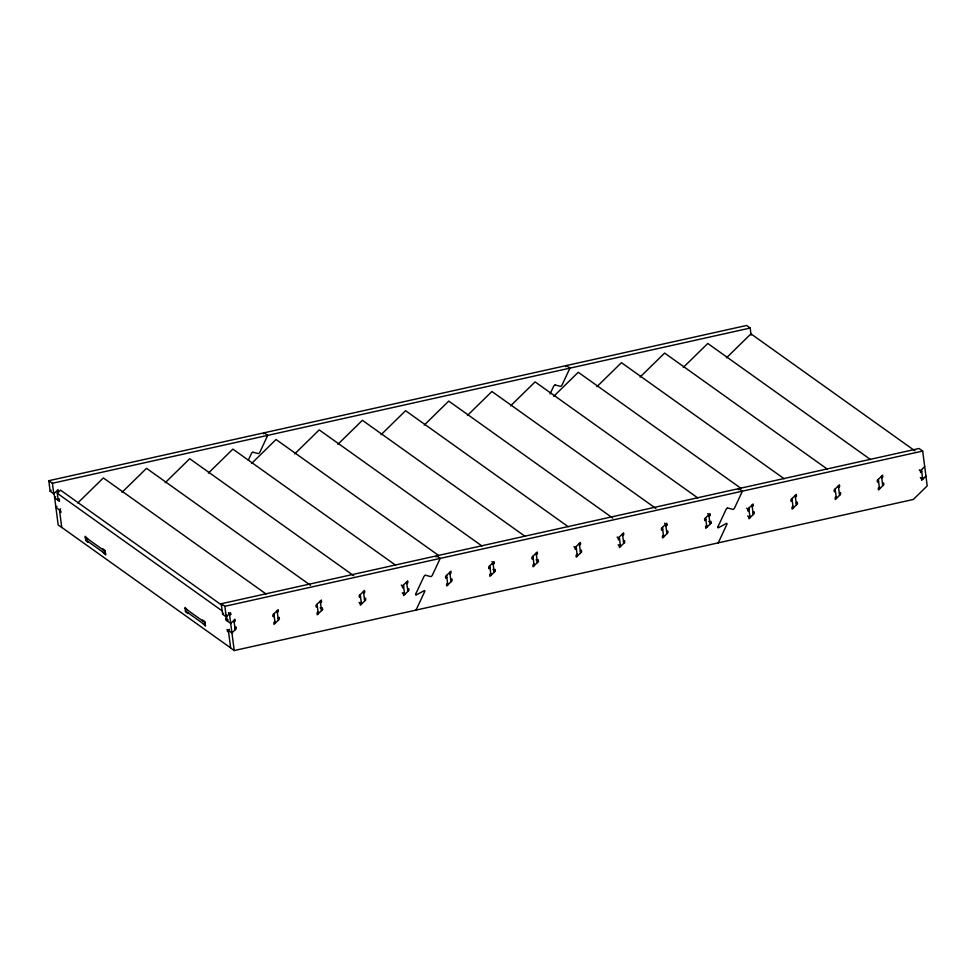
<?xml version="1.0" encoding="UTF-8"?>
<svg xmlns="http://www.w3.org/2000/svg" width="976" height="976" viewBox="0 0 976 976"><rect width="100%" height="100%" fill="white"/><g stroke="black" fill="none" stroke-linecap="round" stroke-linejoin="round"><path stroke-width="1.46" d="M248.319 460.172L251.32 453.767A1.61 0.659 -54.5 0 1 252.796 452.23M263.618 433.917L264.142 432.795L267.729 435.357L259.945 452.022A1.61 0.659 -54.5 0 1 258.311 453.584L252.955 452.217M415.8 593.884L423.791 576.804A1.61 0.659 -54.5 0 1 425.28 575.267M436.089 556.954L436.614 555.832L440.213 558.394L432.417 575.059A1.61 0.659 -54.5 0 1 430.782 576.609L425.426 575.242M416.032 610.085L424.609 591.761A1.61 0.659 -54.5 0 0 424.218 590.651L416.191 594.994A1.61 0.659 -54.5 0 1 415.666 594.225M550.037 394.011L553.526 386.533A1.61 0.659 -54.5 0 1 555.015 384.995M565.824 366.683L566.348 365.561L569.947 368.123L562.152 384.788A1.61 0.659 -54.5 0 1 560.517 386.35L555.161 384.983M718.019 526.65L725.998 509.57A1.61 0.659 -54.5 0 1 727.486 508.032M738.307 489.72L738.832 488.598L742.419 491.16L734.635 507.825A1.61 0.659 -54.5 0 1 732.988 509.374L727.645 508.008M718.251 542.863L726.815 524.527A1.61 0.659 -54.5 0 0 726.425 523.417L718.409 527.76A1.61 0.659 -54.5 0 1 717.885 526.991M59.585 499.126L58.243 500.432L57.206 492.429L58.279 491.379L58.048 489.635L53.765 493.819L50.166 491.257L51.179 490.281M55.717 496.821L54.656 497.87L59.438 501.286L59.219 499.541L58.011 498.687M56.95 506.3L55.876 507.349L60.671 510.765L60.902 512.51L59.707 511.656M60.549 508.862L59.475 509.911L61.756 527.504L58.17 524.942L54.07 493.368M77.799 502.957L103.358 477.923L266.082 594.006M122.037 492.307L146.534 468.321L310.49 585.283M165.212 482.705L189.71 458.72L353.666 575.669M208.388 473.104L232.886 449.119L395.597 565.189M251.552 463.49L276.049 439.505L438.773 555.588M294.728 453.889L319.225 429.904L481.949 545.974M337.903 444.287L362.401 420.302L525.125 536.373M381.079 434.686L405.577 410.701L568.288 526.772M222.65 614.294L221.271 603.741L919.087 448.496L922.674 451.058L927.2 485.877L913.329 499.456L234.24 650.541L229.677 615.466L230.751 614.416L230.519 612.66L226.237 616.856L222.65 614.294L223.65 613.318M424.255 425.072L448.753 401.087L612.696 518.049M228.201 619.858L227.127 620.907L226.371 615.124M234.155 622.066L235.228 621.017L235.009 619.272L230.714 623.469L225.932 620.053L225.7 618.296L226.896 619.15M229.433 629.325L228.36 630.374L230.641 647.966L234.24 650.541M234.935 628.044L236.009 626.995L236.229 628.751L231.946 632.936L227.164 629.52L227.384 631.277L228.579 632.131M467.419 415.471L491.916 391.486L655.872 508.435M274.122 615.612L273.048 616.661L272.816 614.904L278.172 609.671L278.404 611.415L277.33 612.464M274.89 621.59L273.829 622.639L274.049 624.384L279.404 619.138L279.185 617.393L278.111 618.442M510.594 405.87L535.092 381.884L697.816 497.955M317.298 606.011L316.224 607.06L315.992 605.303L321.348 600.069L321.58 601.814L320.506 602.863M318.066 611.989L316.993 613.026L317.224 614.782L322.58 609.536L322.348 607.792L321.287 608.841M553.77 396.268L578.268 372.271L740.991 488.354M360.461 596.397L359.4 597.446L359.168 595.702L364.524 590.456L364.756 592.212L363.682 593.262M361.242 602.375L360.168 603.424L360.4 605.181L365.756 599.935L365.524 598.178L364.451 599.227M596.946 386.655L621.444 362.669L784.155 478.752M406.858 583.648L407.919 582.599L407.7 580.854L402.344 586.1L402.563 587.845L403.637 586.796L401.246 585.088M404.418 592.774L403.344 593.823L403.576 595.567L408.932 590.334L408.7 588.577L407.626 589.626M640.122 377.053L664.619 353.068L827.331 469.139M446.813 577.194L445.739 578.243L445.52 576.487L450.863 571.253L451.095 572.997L450.021 574.047M447.594 583.172L446.52 584.221L446.74 585.966L452.095 580.72L451.876 578.975L450.802 580.025M683.285 367.452L707.783 343.467L870.507 459.537M489.989 567.593L488.915 568.642L488.683 566.885L494.039 561.639L494.271 563.396L493.197 564.445M490.757 573.559L489.696 574.608L489.915 576.365L495.271 571.119L495.039 569.374L493.978 570.423M726.461 357.838L750.959 333.853L914.915 450.814M533.164 557.979L532.091 559.028L531.859 557.284L537.215 552.038L537.447 553.795L536.373 554.832M533.933 563.957L532.859 565.006L533.091 566.751L538.447 561.517L538.215 559.76L537.142 560.81M579.549 545.23L580.61 544.181L580.391 542.436L575.035 547.682L575.267 549.427L576.328 548.378L573.937 546.67M577.109 554.356L576.035 555.405L576.267 557.15L581.623 551.916L581.391 550.159L580.317 551.208M622.712 535.629L623.786 534.58L623.566 532.835L618.211 538.069L618.43 539.826L619.504 538.776L617.113 537.068M620.285 544.754L619.211 545.804L619.443 547.548L624.786 542.302L624.567 540.558L623.493 541.607M662.68 529.175L661.606 530.212L661.386 528.467L666.73 523.221L666.962 524.978L665.888 526.027M663.46 535.141L662.387 536.19L662.606 537.947L667.962 532.701L667.743 530.956L666.669 532.005M705.855 519.561L704.782 520.611L704.55 518.866L709.906 513.62L710.138 515.365L709.064 516.414M706.624 525.539L705.563 526.589L705.782 528.333L711.138 523.099L710.906 521.343L709.845 522.392M752.24 506.812L753.313 505.763L753.082 504.019L747.726 509.265L747.958 511.009L749.019 509.96L746.628 508.252M749.8 515.938L748.726 516.987L748.958 518.732L754.314 513.486L754.082 511.741L753.008 512.79M792.195 500.359L791.121 501.408L790.902 499.651L796.257 494.417L796.477 496.162L795.416 497.211M792.976 506.337L791.902 507.386L792.134 509.13L797.49 503.884L797.258 502.14L796.184 503.189M835.371 490.745L834.297 491.794L834.077 490.05L839.433 484.804L839.653 486.56L838.579 487.61M836.151 496.723L835.078 497.772L835.31 499.529L840.653 494.283L840.434 492.538L839.36 493.575M878.546 481.144L877.473 482.193L877.241 480.448L882.597 475.202L882.829 476.947L881.755 477.996M879.315 487.122L878.254 488.171L878.473 489.915L883.829 484.682L883.609 482.925L882.536 483.974M924.699 466.65L920.417 470.835L920.649 472.591L921.722 471.542L919.319 469.834M922.491 477.52L921.417 478.569L921.649 480.314L925.931 476.117M50.166 491.257L48.8 480.704L746.603 325.459L750.202 328.034L751.117 335.11M48.8 480.704L52.399 483.266L750.202 328.034M221.271 603.741L224.87 606.303L922.674 451.058M920.319 477.557L922.723 479.265L921.49 469.798M747.628 515.975L750.032 517.683L748.799 508.215M707.734 513.657L710.138 515.365M708.747 521.391L711.138 523.099M664.571 523.27L666.962 524.978M618.113 544.791L620.504 546.499L619.272 537.02M536.056 559.809L538.447 561.517M491.88 561.688L494.271 563.396M492.88 569.411L495.271 571.119M402.246 592.81L404.637 594.518L403.417 585.051M359.07 602.424L361.474 604.132L360.242 594.652M320.189 607.828L322.58 609.536M222.016 605.352L60.524 490.159L57.316 493.307L222.504 611.135M228.36 612.708L230.751 614.416M85.29 537.178L105.262 551.416M185.111 608.377L205.07 622.615M85.632 539.801L105.603 554.039M185.452 611L205.411 625.238M61.744 527.406L230.629 647.881M881.535 476.251L882.755 485.731M878.315 479.399L879.547 488.866M838.36 485.853L839.592 495.332M835.139 489L836.371 498.48M795.184 495.466L796.416 504.934M791.975 498.602L793.195 508.081M752.008 505.068L753.24 514.535M708.832 514.669L710.064 524.149M705.624 517.817L706.856 527.284M665.669 524.271L666.889 533.75M662.448 527.418L663.68 536.898M622.493 533.884L623.725 543.351M579.317 543.486L580.549 552.953M576.108 546.633L577.341 556.1M536.141 553.087L537.373 562.566M532.933 556.235L534.165 565.714M492.965 562.688L494.198 572.168M489.757 565.836L490.989 575.315M449.802 572.302L451.034 581.769M446.581 575.437L447.813 584.917M406.626 581.903L407.858 591.383M363.45 591.505L364.682 600.984M320.274 601.106L321.507 610.586M317.066 604.254L318.298 613.733M277.111 610.72L278.331 620.187M273.89 613.867L275.122 623.335M233.935 620.321L235.167 629.801M224.87 606.303L226.237 616.856M202.679 620.907L202.557 620.028L204.96 621.736L205.521 626.116L203.02 623.53M187.502 610.085L184.989 607.499L185.562 611.879L187.953 613.587L187.843 612.708M102.858 549.708L102.748 548.829L105.14 550.537L105.713 554.917L103.2 552.331M87.694 538.886L85.18 536.3L85.754 540.68L88.145 542.388L88.035 541.509M52.399 483.266L53.765 493.819"/></g></svg>
